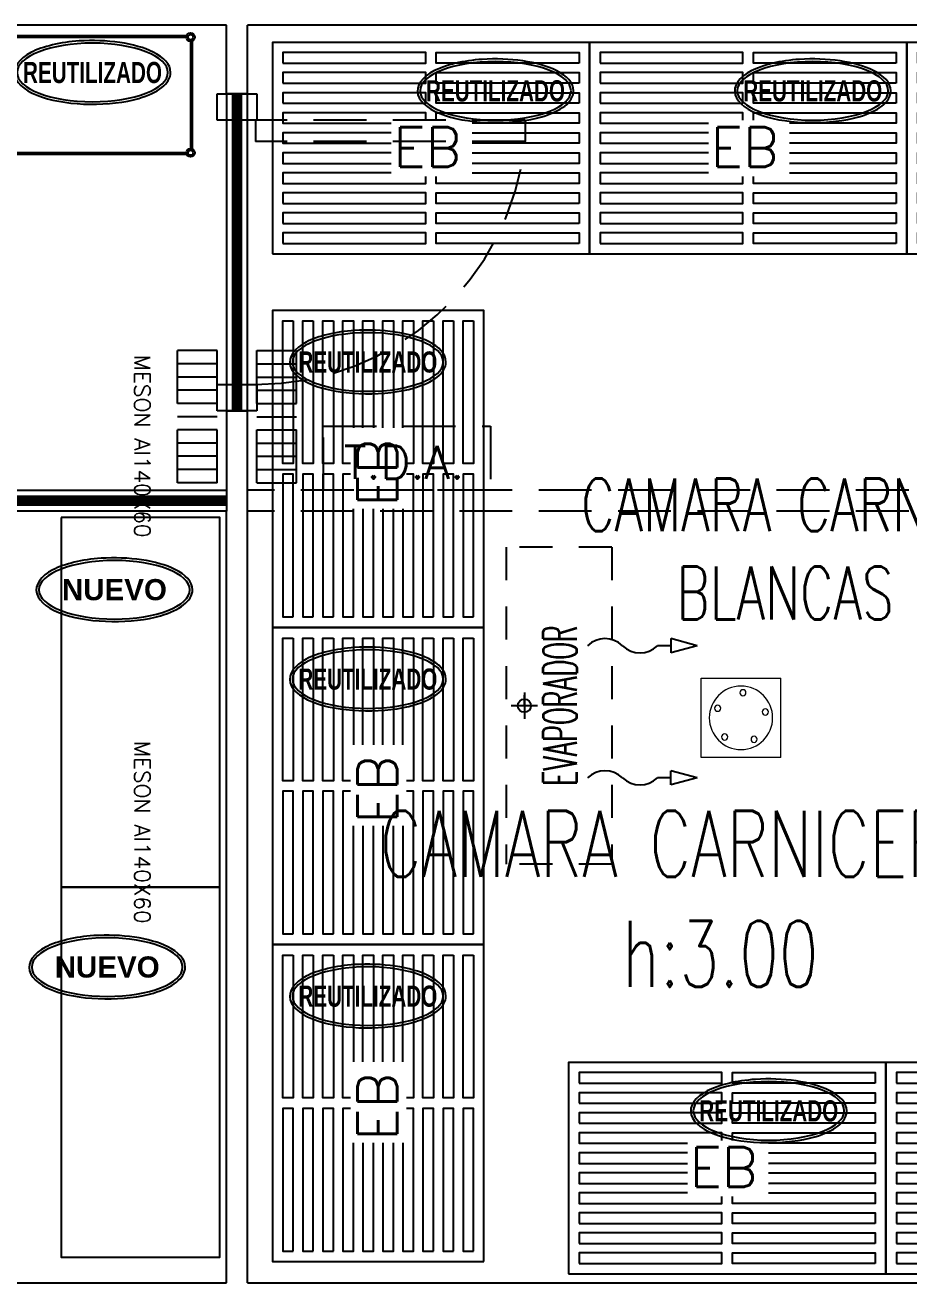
# Model space of a CAD drawing. Header units: millimetres. Extents: x 340 to 1003762, y 22 to 362022.
# Drawn here: x 423.4 to 426.743, y 90.396 to 95.156 of the extents above; entities that cross this region are included whole.
import ezdxf
from ezdxf.enums import TextEntityAlignment as Align
from ezdxf.xclip import XClip

# ---------------------------------------------------------------- set-up
doc = ezdxf.new("R2010")
doc.units = ezdxf.units.MM
doc.header["$XCLIPFRAME"] = 0
for name, pattern in [('LSBB_P_002 - PLANTA 1° NIVEL SALA DE VENTAS$0$000_ALTILLO PROPUESTA$0$HIDDEN', [0.375, 0.25, -0.125]), ('LSBB_P_002 - PLANTA 1° NIVEL SALA DE VENTAS$0$CONTINUOS', [0]), ('LSBB_P_002 - PLANTA 1° NIVEL SALA DE VENTAS$0$DASHED', [0.75, 0.5, -0.25]), ('LSBB_P_002 - PLANTA 1° NIVEL SALA DE VENTAS$0$HIDDEN', [0.375, 0.25, -0.125])]:
    doc.linetypes.add(name, pattern=pattern)
for name, color, linetype in [('LSBB_P_002 - PLANTA 1° NIVEL SALA DE VENTAS$0$A-ACTIVOS NUEVOS', 20, 'Continuous'), ('LSBB_P_002 - PLANTA 1° NIVEL SALA DE VENTAS$0$A-ACTIVOS REUTILIZADOS', 7, 'Continuous'), ('LSBB_P_002 - PLANTA 1° NIVEL SALA DE VENTAS$0$A-DEMOLICIONES', 30, 'LSBB_P_002 - PLANTA 1° NIVEL SALA DE VENTAS$0$DASHED'), ('LSBB_P_002 - PLANTA 1° NIVEL SALA DE VENTAS$0$A-Equipamiento acero inox', 8, 'Continuous'), ('LSBB_P_002 - PLANTA 1° NIVEL SALA DE VENTAS$0$A-EVAPORADOR', 8, 'Continuous'), ('LSBB_P_002 - PLANTA 1° NIVEL SALA DE VENTAS$0$A-PANEL CAMARA NUEVO', 10, 'LSBB_P_002 - PLANTA 1° NIVEL SALA DE VENTAS$0$CONTINUOS'), ('LSBB_P_002 - PLANTA 1° NIVEL SALA DE VENTAS$0$A-PILETAS NUEVAS', 8, 'Continuous'), ('LSBB_P_002 - PLANTA 1° NIVEL SALA DE VENTAS$0$A-SE CONSTRUYE RELLENO', 10, 'LSBB_P_002 - PLANTA 1° NIVEL SALA DE VENTAS$0$CONTINUOS'), ('LSBB_P_002 - PLANTA 1° NIVEL SALA DE VENTAS$0$A-Textos', 2, 'Continuous'), ('LSBB_P_002 - PLANTA 1° NIVEL SALA DE VENTAS$0$E-TABIQUE-CAMARA', 1, 'Continuous'), ('XREF', 7, 'Continuous')]:
    doc.layers.add(name, color=color, linetype=linetype)
doc.styles.add('LSBB_P_002 - PLANTA 1° NIVEL SALA DE VENTAS$0$ARIAL', font='')
doc.styles.add('LSBB_P_002 - PLANTA 1° NIVEL SALA DE VENTAS$0$Estilo1', font='GOTHIC.TTF', dxfattribs={"height": 0.24})
doc.styles.add('LSBB_P_002 - PLANTA 1° NIVEL SALA DE VENTAS$0$ROMANS', font='romans')
doc.styles.add('LSBB_P_002 - PLANTA 1° NIVEL SALA DE VENTAS$0$ROMANS20', font='ROMANS8.SHX', dxfattribs={"width": 0.9, "height": 2})
doc.styles.get('LSBB_P_002 - PLANTA 1° NIVEL SALA DE VENTAS$0$ARIAL').set_extended_font_data('Arial', bold=True)

# ---------------------------------------------------------------- blocks, each defined once
blk = doc.blocks.new('LSBB_P_002 - PLANTA 1° NIVEL SALA DE VENTAS$0$A$C112258A6')
at = {"layer": 'LSBB_P_002 - PLANTA 1° NIVEL SALA DE VENTAS$0$A-Equipamiento acero inox'}
for points in [[(0, 0.8), (1.2, 0.8), (1.2, 0), (0, 0), (0, 0.8)], [(0.4492, 0.4937), (0.04, 0.4937), (0.04, 0.5337), (0.58, 0.5337), (0.58, 0.5071)], [(0.7557, 0.4937), (1.16, 0.4937), (1.16, 0.5337), (0.62, 0.5337), (0.62, 0.5071)], [(0.4492, 0.4179), (0.04, 0.4179), (0.04, 0.4579), (0.4492, 0.4579)], [(0.7557, 0.4179), (1.16, 0.4179), (1.16, 0.4579), (0.7557, 0.4579)], [(0.4492, 0.3421), (0.04, 0.3421), (0.04, 0.3821), (0.4492, 0.3821)], [(0.7557, 0.3421), (1.16, 0.3421), (1.16, 0.3821), (0.7557, 0.3821)], [(0.58, 0.2951), (0.58, 0.2663), (0.04, 0.2663), (0.04, 0.3063), (0.4492, 0.3063)], [(0.62, 0.2951), (0.62, 0.2663), (1.16, 0.2663), (1.16, 0.3063), (0.7557, 0.3063)]]:
    blk.add_lwpolyline(points, dxfattribs=at)
for points in [[(0.04, 0.7611), (0.58, 0.7611), (0.58, 0.7211), (0.04, 0.7211)], [(1.16, 0.7611), (0.62, 0.7611), (0.62, 0.7211), (1.16, 0.7211)], [(0.04, 0.6853), (0.58, 0.6853), (0.58, 0.6453), (0.04, 0.6453)], [(1.16, 0.6853), (0.62, 0.6853), (0.62, 0.6453), (1.16, 0.6453)], [(0.04, 0.6095), (0.58, 0.6095), (0.58, 0.5695), (0.04, 0.5695)], [(1.16, 0.6095), (0.62, 0.6095), (0.62, 0.5695), (1.16, 0.5695)], [(0.04, 0.2305), (0.58, 0.2305), (0.58, 0.1905), (0.04, 0.1905)], [(1.16, 0.2305), (0.62, 0.2305), (0.62, 0.1905), (1.16, 0.1905)], [(0.04, 0.1547), (0.58, 0.1547), (0.58, 0.1147), (0.04, 0.1147)], [(1.16, 0.1547), (0.62, 0.1547), (0.62, 0.1147), (1.16, 0.1147)], [(0.04, 0.0789), (0.58, 0.0789), (0.58, 0.0389), (0.04, 0.0389)], [(1.16, 0.0789), (0.62, 0.0789), (0.62, 0.0389), (1.16, 0.0389)]]:
    blk.add_lwpolyline(points, close=True, dxfattribs=at)
at = {"layer": 'LSBB_P_002 - PLANTA 1° NIVEL SALA DE VENTAS$0$A-Equipamiento acero inox', "style": 'LSBB_P_002 - PLANTA 1° NIVEL SALA DE VENTAS$0$ROMANS'}
blk.add_text('EB ', height=0.15, dxfattribs=at).set_placement((0.4576, 0.3213))
blk = doc.blocks.new('LSBB_P_002 - PLANTA 1° NIVEL SALA DE VENTAS$0$A$C6D5A0C58')
at = {"layer": 'LSBB_P_002 - PLANTA 1° NIVEL SALA DE VENTAS$0$A-ACTIVOS REUTILIZADOS', "extrusion": (0, 0, -1)}
blk.add_ellipse((0, 0), major_axis=(0.2855, 0), ratio=0.388575, dxfattribs=at)
at = {"layer": 'LSBB_P_002 - PLANTA 1° NIVEL SALA DE VENTAS$0$A-ACTIVOS REUTILIZADOS'}
blk.add_open_spline([(0.2955, 0), (0.2955, -0.021), (0.2828, -0.0409), (0.2407, -0.0737), (0.2108, -0.0875), (0.0693, -0.1291), (-0.0893, -0.1272), (-0.2453, -0.0748), (-0.2842, -0.048), (-0.3027, 0.019), (-0.2777, 0.0523), (-0.188, 0.0987), (-0.1218, 0.1143), (0.0524, 0.1263), (0.163, 0.1102), (0.2698, 0.0572), (0.2955, 0.0303), (0.2955, 0)], degree=3, knots=[0, 0, 0, 0, 0.461791, 0.461791, 0.923583, 0.923583, 2.283227, 2.283227, 3.034626, 3.034626, 3.786024, 3.786024, 4.537423, 4.537423, 5.618495, 5.618495, 6.283185, 6.283185, 6.283185, 6.283185], dxfattribs=at)
at = {"layer": 'LSBB_P_002 - PLANTA 1° NIVEL SALA DE VENTAS$0$A-ACTIVOS REUTILIZADOS', "style": 'LSBB_P_002 - PLANTA 1° NIVEL SALA DE VENTAS$0$ARIAL', "width": 0.7}
blk.add_text('REUTILIZADO', height=0.08, dxfattribs=at).set_placement((0, 0), align=Align.MIDDLE_CENTER)
blk = doc.blocks.new('LSBB_P_002 - PLANTA 1° NIVEL SALA DE VENTAS$0$A$C282C68B8')
at = {"layer": 'LSBB_P_002 - PLANTA 1° NIVEL SALA DE VENTAS$0$A-Equipamiento acero inox', "linetype": 'Continuous'}
for points in [[(0.0097, 0.0308), (0.0097, 0.4386)], [(0.0161, 0.0321), (0.0161, 0.4373)], [(0.0308, 0.4597), (0.9386, 0.4597)], [(0.0321, 0.4534), (0.9373, 0.4534)], [(0.9534, 0.4373), (0.9534, 0.0321)], [(0.9597, 0.4386), (0.9597, 0.0308)], [(0.9386, 0.0097), (0.0308, 0.0097)], [(0.9373, 0.0161), (0.0321, 0.0161)]]:
    blk.add_lwpolyline(points, dxfattribs=at)
for centre, radius in [((0.0161, 0.4534), 0.0161), ((0.0161, 0.4534), 0.00971), ((0.9534, 0.4534), 0.0161), ((0.9534, 0.4534), 0.00971), ((0.0161, 0.0161), 0.0161), ((0.0161, 0.0161), 0.00971), ((0.9534, 0.0161), 0.0161), ((0.9534, 0.0161), 0.00971)]:
    blk.add_circle(centre, radius, dxfattribs=at)
blk = doc.blocks.new('LSBB_P_002 - PLANTA 1° NIVEL SALA DE VENTAS$0$A$C529333AF')
at = {"layer": 'LSBB_P_002 - PLANTA 1° NIVEL SALA DE VENTAS$0$A-ACTIVOS NUEVOS', "extrusion": (0, 0, -1)}
blk.add_ellipse((0, 0), major_axis=(0.2855, 0), ratio=0.388575, dxfattribs=at)
at = {"layer": 'LSBB_P_002 - PLANTA 1° NIVEL SALA DE VENTAS$0$A-ACTIVOS NUEVOS'}
blk.add_open_spline([(0.2955, 0), (0.2955, -0.021), (0.2828, -0.0409), (0.2407, -0.0737), (0.2108, -0.0875), (0.0693, -0.1291), (-0.0893, -0.1272), (-0.2453, -0.0748), (-0.2842, -0.048), (-0.3027, 0.019), (-0.2777, 0.0523), (-0.188, 0.0987), (-0.1218, 0.1143), (0.0524, 0.1263), (0.163, 0.1102), (0.2698, 0.0572), (0.2955, 0.0303), (0.2955, 0)], degree=3, knots=[0, 0, 0, 0, 0.461791, 0.461791, 0.923583, 0.923583, 2.283227, 2.283227, 3.034626, 3.034626, 3.786024, 3.786024, 4.537423, 4.537423, 5.618495, 5.618495, 6.283185, 6.283185, 6.283185, 6.283185], dxfattribs=at)
at = {"layer": 'LSBB_P_002 - PLANTA 1° NIVEL SALA DE VENTAS$0$A-ACTIVOS NUEVOS', "insert": (0, 0), "char_height": 0.08, "attachment_point": 5, "style": 'LSBB_P_002 - PLANTA 1° NIVEL SALA DE VENTAS$0$ARIAL'}
blk.add_mtext_dynamic_manual_height_columns('NUEVO', width=0.536552, gutter_width=0.7, heights=[0], dxfattribs=at)
blk = doc.blocks.new('LSBB_P_002 - PLANTA 1° NIVEL SALA DE VENTAS$0$EVC5-302-22')
at = {"linetype": 'LSBB_P_002 - PLANTA 1° NIVEL SALA DE VENTAS$0$HIDDEN', "ltscale": 0.5}
for p, q in [((2.3, -0.1), (1.1, -0.1)), ((1.1, -0.5), (1.1, -0.1)), ((2.3, -0.5), (2.3, -0.1)), ((2.3, -0.5), (1.1, -0.5))]:
    blk.add_line(p, q, dxfattribs=at)
for p, q in [((1.7, -0.2188), (1.7, -0.1188)), ((1.75, -0.1688), (1.65, -0.1688)), ((1.7, -0.1688), (1.74, -0.1688)), ((1.4269, -0.7226), (1.4269, -0.6726)), ((1.9269, -0.7226), (1.9269, -0.6726)), ((1.4001, -0.7226), (1.4537, -0.7226)), ((1.4269, -0.8226), (1.4001, -0.7226)), ((1.4269, -0.8226), (1.4537, -0.7226)), ((1.9537, -0.7226), (1.9001, -0.7226)), ((1.9269, -0.8226), (1.9001, -0.7226)), ((1.9269, -0.8226), (1.9537, -0.7226))]:
    blk.add_line(p, q)
blk.add_circle((1.7, -0.1688), 0.025)
for centre, start, end in [((1.3584, -0.4738), 315.9581, 44.0419), ((1.8584, -0.4738), 315.9581, 44.0419), ((1.4954, -0.6063), 135.9581, 224.0419), ((1.9954, -0.6063), 135.9581, 224.0419)]:
    blk.add_arc(centre, 0.0953, start, end)
at = {"style": 'LSBB_P_002 - PLANTA 1° NIVEL SALA DE VENTAS$0$ROMANS20', "width": 0.55}
blk.add_text('EVAPORADOR', height=0.128, dxfattribs=at).set_placement((1.7009, -0.3034), align=Align.MIDDLE)
blk = doc.blocks.new('LSBB_P_002 - PLANTA 1° NIVEL SALA DE VENTAS$0$A$C69995B83')
at = {"linetype": 'Continuous', "lineweight": 20}
for p, q in [((0, 0), (-0.3, 0)), ((-0.3, 0), (-0.3, -0.3)), ((0, -0.3), (0, 0)), ((-0.3, -0.3), (0, -0.3))]:
    blk.add_line(p, q, dxfattribs=at)
at = {"linetype": 'Continuous', "lineweight": 20, "const_width": 0.00333}
blk.add_lwpolyline([(-0.3, -0.3), (-0.3, 0), (0, 0), (0, -0.3)], close=True, dxfattribs=at)
at = {"linetype": 'Continuous', "lineweight": 20}
for centre, radius in [((-0.15, -0.15), 0.1199), ((-0.1863, -0.062), 0.0117), ((-0.0775, -0.0883), 0.0117), ((-0.2449, -0.1573), 0.0117), ((-0.2449, -0.1573), 0.0117), ((-0.0689, -0.1999), 0.0117), ((-0.1724, -0.2425), 0.0117)]:
    blk.add_circle(centre, radius, dxfattribs=at)
blk = doc.blocks.new('LSBB_P_002 - PLANTA 1° NIVEL SALA DE VENTAS$0$DEMOL')
at = {"layer": 'LSBB_P_002 - PLANTA 1° NIVEL SALA DE VENTAS$0$A-DEMOLICIONES', "linetype": 'LSBB_P_002 - PLANTA 1° NIVEL SALA DE VENTAS$0$000_ALTILLO PROPUESTA$0$HIDDEN', "ltscale": 0.8}
for p, q in [((1039.4153, 309.6156), (1039.4153, 309.7156)), ((1039.4153, 309.7156), (1039.5648, 309.7156)), ((1039.5648, 309.7156), (1039.5648, 309.6156)), ((1039.5648, 309.6156), (1039.4153, 309.6156)), ((1039.5598, 309.6156), (1039.5598, 309.5356)), ((1040.58, 309.6156), (1039.5598, 309.6156)), ((1040.58, 309.6156), (1040.58, 309.5356)), ((1040.58, 309.5356), (1039.5598, 309.5356)), ((1039.2653, 308.2438), (1039.2653, 308.7438)), ((1039.4153, 308.7438), (1039.2653, 308.7438)), ((1039.4153, 308.2438), (1039.4153, 308.7438)), ((1039.5648, 308.2438), (1039.5648, 308.7438)), ((1039.5648, 308.7438), (1039.7148, 308.7438)), ((1039.7148, 308.2438), (1039.7148, 308.7438)), ((1039.4153, 308.6938), (1039.2653, 308.6938)), ((1039.5648, 308.6938), (1039.7148, 308.6938)), ((1039.4153, 308.6438), (1039.2653, 308.6438)), ((1039.5648, 308.6438), (1039.7148, 308.6438)), ((1039.4153, 308.5938), (1039.2653, 308.5938)), ((1039.4153, 308.5156), (1039.4153, 308.6156)), ((1039.4153, 308.6156), (1039.5648, 308.6156)), ((1039.5648, 308.6156), (1039.5648, 308.5156)), ((1039.5648, 308.5938), (1039.7148, 308.5938)), ((1039.4153, 308.5438), (1039.2653, 308.5438)), ((1039.5648, 308.5438), (1039.7148, 308.5438)), ((1039.5648, 308.5156), (1039.4153, 308.5156)), ((1039.4153, 308.4938), (1039.2653, 308.4938)), ((1039.5648, 308.4938), (1039.7148, 308.4938)), ((1039.8174, 308.4574), (1040.4492, 308.4574)), ((1039.8174, 308.2156), (1039.8174, 308.4574)), ((1040.4492, 308.4574), (1040.4492, 308.2156)), ((1039.4153, 308.4438), (1039.2653, 308.4438)), ((1039.5648, 308.4438), (1039.7148, 308.4438)), ((1039.4153, 308.3938), (1039.2653, 308.3938)), ((1039.5648, 308.3938), (1039.7148, 308.3938)), ((1039.4153, 308.3438), (1039.2653, 308.3438)), ((1039.5648, 308.3438), (1039.7148, 308.3438)), ((1039.4153, 308.2938), (1039.2653, 308.2938)), ((1039.5648, 308.2938), (1039.7148, 308.2938)), ((1039.4153, 308.2438), (1039.2653, 308.2438)), ((1042.0317, 308.2156), (1039.5301, 308.2156)), ((1039.5648, 308.2438), (1039.7148, 308.2438)), ((1040.4492, 308.2156), (1039.8174, 308.2156)), ((1042.0317, 308.1356), (1039.5301, 308.1356))]:
    blk.add_line(p, q, dxfattribs=at)
blk.add_arc((1039.5629, 309.6379), 1.0222, 269.828, 354.2605, dxfattribs=at)
at = {"layer": 'LSBB_P_002 - PLANTA 1° NIVEL SALA DE VENTAS$0$A-DEMOLICIONES', "linetype": 'LSBB_P_002 - PLANTA 1° NIVEL SALA DE VENTAS$0$000_ALTILLO PROPUESTA$0$HIDDEN', "ltscale": 0.8, "style": 'LSBB_P_002 - PLANTA 1° NIVEL SALA DE VENTAS$0$ROMANS'}
blk.add_text('T.D.A.', height=0.125, dxfattribs=at).set_placement((1039.8942, 308.2589))
at = {"layer": 'LSBB_P_002 - PLANTA 1° NIVEL SALA DE VENTAS$0$A-DEMOLICIONES', "linetype": 'LSBB_P_002 - PLANTA 1° NIVEL SALA DE VENTAS$0$000_ALTILLO PROPUESTA$0$HIDDEN', "ltscale": 0.8, "style": 'LSBB_P_002 - PLANTA 1° NIVEL SALA DE VENTAS$0$ROMANS', "width": 0.7}
for s, p in [('CAMARA CARNICERIA', (1040.0304, 306.7522, 0)), ('h:3.00', (1040.9471, 306.3355, 0))]:
    blk.add_text(s, height=0.25, dxfattribs=at).set_placement(p)
blk = doc.blocks.new('LSBB_P_002 - PLANTA 1° NIVEL SALA DE VENTAS', base_point=(223.5696, 14.2202))
at = {"layer": 'LSBB_P_002 - PLANTA 1° NIVEL SALA DE VENTAS$0$A-Equipamiento acero inox'}
for points in [[(838.8252, 308.1126), (838.8252, 306.7126), (839.4252, 306.7126), (839.4252, 308.1126)], [(838.8252, 306.7126), (838.8252, 305.3126), (839.4252, 305.3126), (839.4252, 306.7126)]]:
    blk.add_lwpolyline(points, close=True, dxfattribs=at)
at = {"layer": 'LSBB_P_002 - PLANTA 1° NIVEL SALA DE VENTAS$0$A-PANEL CAMARA NUEVO'}
blk.add_lwpolyline([(839.4501, 308.5156), (839.5301, 308.5156), (839.5301, 309.7156), (839.4501, 309.7156)], close=True, dxfattribs=at)
blk.add_lwpolyline([(838.4985, 308.2156), (839.4501, 308.2156), (839.4501, 308.1356), (838.4985, 308.1356)], dxfattribs=at)
at = {"layer": 'LSBB_P_002 - PLANTA 1° NIVEL SALA DE VENTAS$0$A-SE CONSTRUYE RELLENO', "const_width": 0.04}
for points in [[(839.4901, 309.7156), (839.4901, 308.5156)], [(838.4985, 308.1756), (839.4501, 308.1756)]]:
    blk.add_lwpolyline(points, dxfattribs=at)
at = {"layer": 'LSBB_P_002 - PLANTA 1° NIVEL SALA DE VENTAS$0$E-TABIQUE-CAMARA'}
for p, q in [((839.4501, 309.9756), (836.4313, 309.9756)), ((843.3851, 309.9756), (839.5301, 309.9756)), ((836.4313, 305.2156), (838.8241, 305.2156)), ((836.4313, 305.2156), (838.8241, 305.2156)), ((838.8241, 305.2156), (839.4501, 305.2156)), ((838.8241, 305.2156), (839.4501, 305.2156)), ((839.5301, 305.2156), (841.1183, 305.2156)), ((839.5301, 305.2156), (841.1183, 305.2156)), ((841.1183, 305.2156), (843.0364, 305.2156))]:
    blk.add_line(p, q, dxfattribs=at)
for points in [[(839.4501, 309.7156), (839.4501, 309.9756)], [(839.5301, 309.7156), (839.5301, 309.9756)], [(839.5301, 308.1356), (839.5301, 308.5156), (839.4501, 308.5156), (839.4501, 308.1356)], [(839.4501, 305.2156), (839.4501, 308.1356)], [(839.5301, 305.2156), (839.5301, 308.1356)]]:
    blk.add_lwpolyline(points, dxfattribs=at)
at = {"layer": 'LSBB_P_002 - PLANTA 1° NIVEL SALA DE VENTAS$0$A-ACTIVOS NUEVOS'}
for p in [(839.0264, 307.8386), (838.999, 306.4105)]:
    blk.add_blockref('LSBB_P_002 - PLANTA 1° NIVEL SALA DE VENTAS$0$A$C529333AF', p, dxfattribs=at)
at = {"layer": 'LSBB_P_002 - PLANTA 1° NIVEL SALA DE VENTAS$0$A-ACTIVOS REUTILIZADOS'}
for p in [(838.9436, 309.7965), (840.4682, 309.7269), (841.6682, 309.7269), (839.9852, 308.7007), (839.9852, 307.5007), (839.9852, 306.3007), (841.5018, 305.8664)]:
    blk.add_blockref('LSBB_P_002 - PLANTA 1° NIVEL SALA DE VENTAS$0$A$C6D5A0C58', p, dxfattribs=at)
at = {"layer": 'LSBB_P_002 - PLANTA 1° NIVEL SALA DE VENTAS$0$A-DEMOLICIONES'}
blk.add_blockref('LSBB_P_002 - PLANTA 1° NIVEL SALA DE VENTAS$0$DEMOL', (-200, 0), dxfattribs=at)
at = {"layer": 'LSBB_P_002 - PLANTA 1° NIVEL SALA DE VENTAS$0$A-Equipamiento acero inox'}
blk.add_blockref('LSBB_P_002 - PLANTA 1° NIVEL SALA DE VENTAS$0$A$C282C68B8', (838.3613, 309.4766), dxfattribs=at)
at = {"layer": 'LSBB_P_002 - PLANTA 1° NIVEL SALA DE VENTAS$0$A-Equipamiento acero inox', "ltscale": 0.25, "xscale": -1}
for p, rotation in [((839.6242, 309.9105), 180), ((840.8242, 309.9105), 180), ((842.0242, 309.9105), 180), ((839.6242, 307.696), 270), ((839.6242, 306.496), 270), ((839.6242, 305.296), 270), ((840.7446, 306.05), 180), ((841.9446, 306.05), 180)]:
    blk.add_blockref('LSBB_P_002 - PLANTA 1° NIVEL SALA DE VENTAS$0$A$C112258A6', p, dxfattribs=dict(at, rotation=rotation))
at = {"layer": 'LSBB_P_002 - PLANTA 1° NIVEL SALA DE VENTAS$0$A-EVAPORADOR', "rotation": 90}
blk.add_blockref('LSBB_P_002 - PLANTA 1° NIVEL SALA DE VENTAS$0$EVC5-302-22', (840.4085, 305.7), dxfattribs=at)
at = {"layer": 'LSBB_P_002 - PLANTA 1° NIVEL SALA DE VENTAS$0$A-PILETAS NUEVAS', "xscale": -1, "rotation": 90}
blk.add_blockref('LSBB_P_002 - PLANTA 1° NIVEL SALA DE VENTAS$0$A$C69995B83', (841.2466, 307.204), dxfattribs=at)
at = {"layer": 'LSBB_P_002 - PLANTA 1° NIVEL SALA DE VENTAS$0$A-Equipamiento acero inox', "char_height": 0.06, "width": 2.665849, "attachment_point": 2, "rotation": 270, "style": 'LSBB_P_002 - PLANTA 1° NIVEL SALA DE VENTAS$0$Estilo1'}
for insert in [(839.162, 308.3824, -0.3007), (839.162, 306.9212, -0.3007)]:
    blk.add_mtext('{\\Fromans|c0;MESON AI140X60}', dxfattribs=dict(at, insert=insert))
at = {"layer": 'LSBB_P_002 - PLANTA 1° NIVEL SALA DE VENTAS$0$A-Textos', "insert": (841.5634, 308.2601), "char_height": 0.2, "width": 3.652653, "attachment_point": 2, "style": 'LSBB_P_002 - PLANTA 1° NIVEL SALA DE VENTAS$0$ROMANS'}
blk.add_mtext('{\\W0.7;CAMARA CARNES \\PBLANCAS}', dxfattribs=at)

msp = doc.modelspace()

# ---------------------------------------------------------------- block references
at = {"layer": 'XREF'}
ref = msp.add_blockref('LSBB_P_002 - PLANTA 1° NIVEL SALA DE VENTAS', (-191.719, -200.5998), dxfattribs=at)
XClip(ref).set_block_clipping_path([(755.454857474, 236.6800249606), (887.3150098981, 333.6713636781)])

doc.saveas('drawing.dxf')
